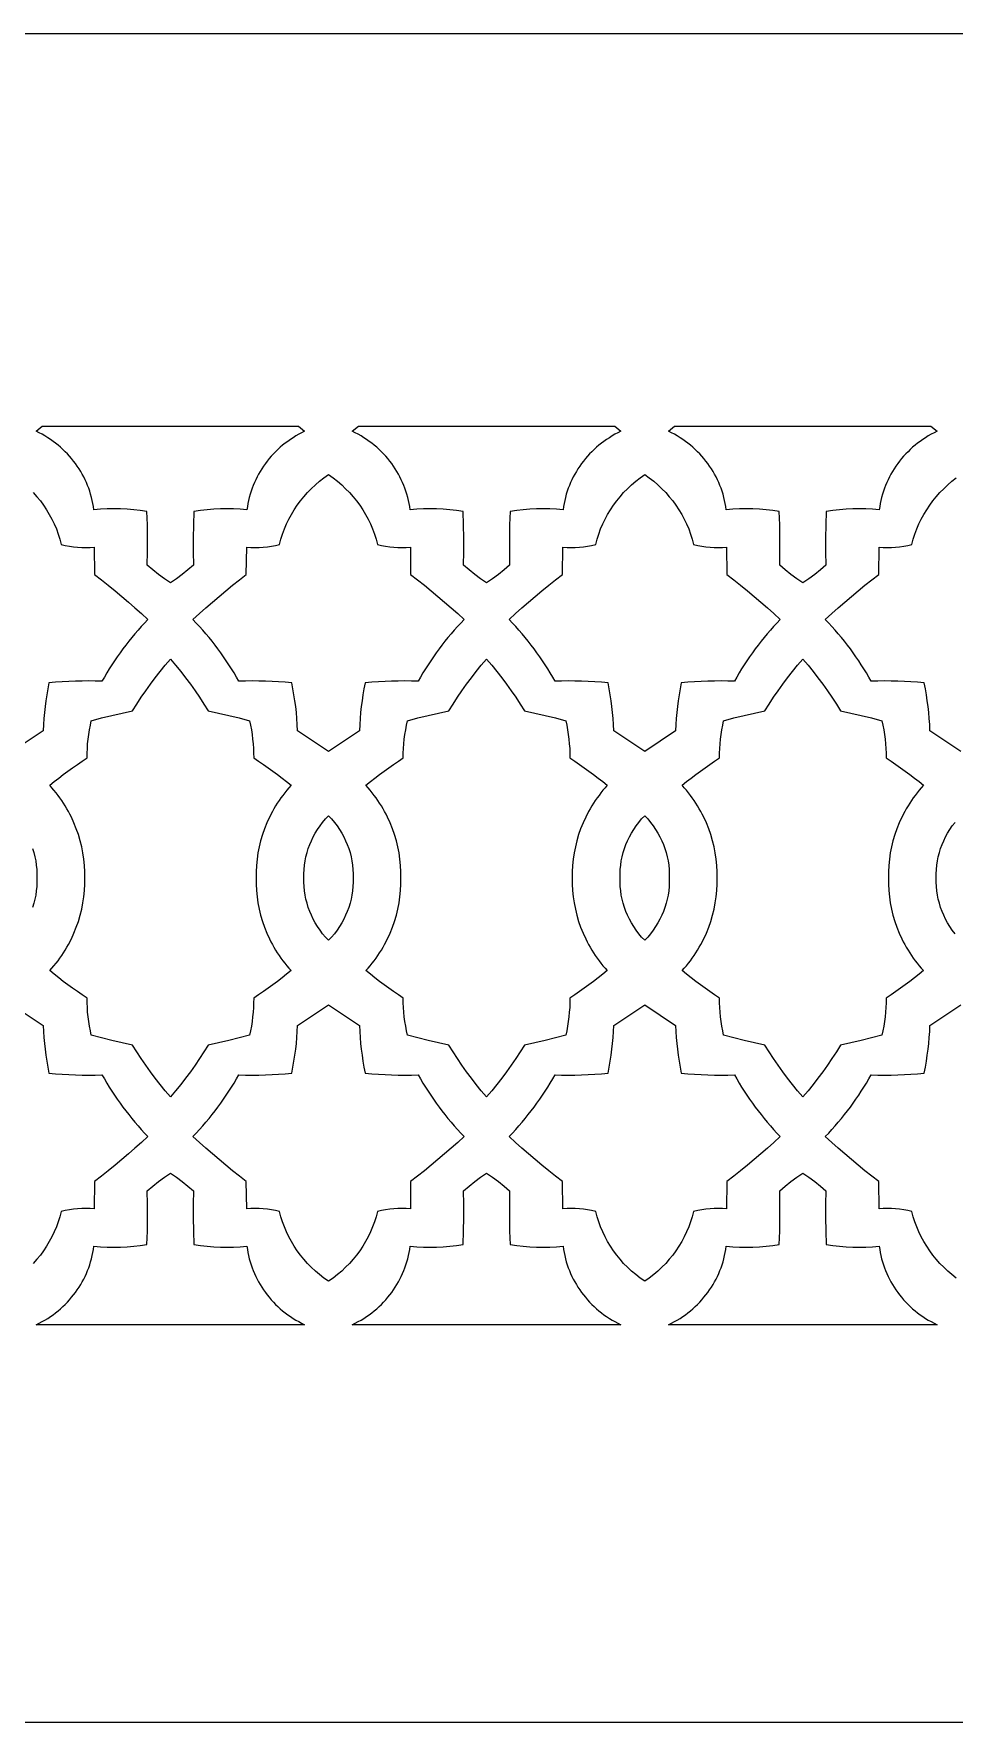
# Model space of a CAD drawing. Extents: x -445 to 570, y -1313 to 85.
# Drawn here: x 222.3 to 314.9, y -955.7 to -785.7 of the extents above; entities that cross this region are included whole.
import ezdxf

# ---------------------------------------------------------------- set-up
doc = ezdxf.new("R2010")
doc.units = 0
doc.layers.add('LAYER_1', color=18, linetype='CONTINUOUS')

msp = doc.modelspace()

# ---------------------------------------------------------------- linework, layer by layer
at = {"layer": 'LAYER_1'}
for points in [[(-320.41, -955.72), (569.59, -955.72), (569.59, -785.72), (-320.41, -785.72)], [(249.52, -825.75), (249.22, -825.9), (248.93, -826.05), (248.64, -826.22), (248.36, -826.39), (248.09, -826.57), (247.82, -826.76), (247.56, -826.95), (247.31, -827.15), (247.07, -827.36), (246.83, -827.58), (246.6, -827.8), (246.38, -828.03), (246.16, -828.26), (245.96, -828.5), (245.76, -828.75), (245.57, -829), (245.38, -829.26), (245.21, -829.52), (245.04, -829.79), (244.89, -830.06), (244.74, -830.34), (244.6, -830.62), (244.47, -830.91), (244.35, -831.2), (244.23, -831.49), (244.13, -831.79), (244.04, -832.09), (243.95, -832.4), (243.88, -832.7), (243.81, -833.02), (243.76, -833.33), (243.71, -833.65), (243.04, -833.6), (242.38, -833.56), (241.71, -833.55), (241.04, -833.57), (240.37, -833.6), (239.71, -833.65), (239.04, -833.72), (238.38, -833.82), (238.34, -835.17), (238.31, -836.52), (238.31, -837.87), (238.34, -839.23), (237.78, -839.71), (237.21, -840.16), (236.62, -840.6), (236.02, -841.01), (236.01, -841.01), (235.41, -840.6), (234.82, -840.16), (234.25, -839.71), (233.69, -839.23), (233.72, -837.87), (233.72, -836.52), (233.7, -835.17), (233.65, -833.82), (232.99, -833.72), (232.32, -833.65), (231.66, -833.6), (230.99, -833.57), (230.32, -833.55), (229.65, -833.56), (228.99, -833.6), (228.32, -833.65), (228.27, -833.33), (228.22, -833.02), (228.15, -832.7), (228.08, -832.4), (227.99, -832.09), (227.9, -831.79), (227.8, -831.49), (227.68, -831.2), (227.56, -830.91), (227.43, -830.62), (227.29, -830.34), (227.14, -830.06), (226.99, -829.79), (226.82, -829.52), (226.65, -829.26), (226.46, -829), (226.27, -828.75), (226.08, -828.5), (225.87, -828.26), (225.65, -828.03), (225.43, -827.8), (225.2, -827.58), (224.96, -827.36), (224.72, -827.15), (224.47, -826.95), (224.21, -826.76), (223.94, -826.57), (223.67, -826.39), (223.39, -826.22), (223.1, -826.05), (222.81, -825.9), (222.51, -825.75), (223.12, -825.22), (248.91, -825.22)], [(281.34, -825.75), (281.04, -825.9), (280.74, -826.05), (280.46, -826.22), (280.18, -826.39), (279.9, -826.57), (279.64, -826.76), (279.38, -826.95), (279.13, -827.15), (278.88, -827.36), (278.64, -827.58), (278.41, -827.8), (278.19, -828.03), (277.98, -828.26), (277.77, -828.5), (277.57, -828.75), (277.38, -829), (277.2, -829.26), (277.02, -829.52), (276.86, -829.79), (276.7, -830.06), (276.55, -830.34), (276.41, -830.62), (276.28, -830.91), (276.16, -831.2), (276.05, -831.49), (275.94, -831.79), (275.85, -832.09), (275.77, -832.4), (275.69, -832.7), (275.63, -833.02), (275.57, -833.33), (275.53, -833.65), (274.86, -833.6), (274.19, -833.56), (273.52, -833.55), (272.85, -833.57), (272.19, -833.6), (271.52, -833.65), (270.86, -833.72), (270.19, -833.82), (270.15, -835.17), (270.13, -836.52), (270.13, -837.87), (270.15, -839.23), (269.6, -839.71), (269.03, -840.16), (268.44, -840.6), (267.83, -841.01), (267.83, -841.01), (267.22, -840.6), (266.63, -840.16), (266.06, -839.71), (265.51, -839.23), (265.53, -837.87), (265.53, -836.52), (265.51, -835.17), (265.46, -833.82), (264.8, -833.72), (264.14, -833.65), (263.47, -833.6), (262.8, -833.57), (262.14, -833.55), (261.47, -833.56), (260.8, -833.6), (260.13, -833.65), (260.09, -833.33), (260.03, -833.02), (259.97, -832.7), (259.89, -832.4), (259.81, -832.09), (259.71, -831.79), (259.61, -831.49), (259.5, -831.2), (259.38, -830.91), (259.25, -830.62), (259.11, -830.34), (258.96, -830.06), (258.8, -829.79), (258.63, -829.52), (258.46, -829.26), (258.28, -829), (258.09, -828.75), (257.89, -828.5), (257.68, -828.26), (257.47, -828.03), (257.25, -827.8), (257.02, -827.58), (256.78, -827.36), (256.53, -827.15), (256.28, -826.95), (256.02, -826.76), (255.75, -826.57), (255.48, -826.39), (255.2, -826.22), (254.91, -826.05), (254.62, -825.9), (254.32, -825.75), (254.94, -825.22), (280.72, -825.22)], [(313.15, -825.75), (312.85, -825.9), (312.56, -826.05), (312.27, -826.22), (311.99, -826.39), (311.72, -826.57), (311.45, -826.76), (311.19, -826.95), (310.94, -827.15), (310.69, -827.36), (310.46, -827.58), (310.23, -827.8), (310, -828.03), (309.79, -828.26), (309.58, -828.5), (309.38, -828.75), (309.19, -829), (309.01, -829.26), (308.84, -829.52), (308.67, -829.79), (308.51, -830.06), (308.37, -830.34), (308.23, -830.62), (308.1, -830.91), (307.97, -831.2), (307.86, -831.49), (307.76, -831.79), (307.66, -832.09), (307.58, -832.4), (307.5, -832.7), (307.44, -833.02), (307.38, -833.33), (307.34, -833.65), (306.67, -833.6), (306, -833.56), (305.34, -833.55), (304.67, -833.57), (304, -833.6), (303.33, -833.65), (302.67, -833.72), (302.01, -833.82), (301.96, -835.17), (301.94, -836.52), (301.94, -837.87), (301.96, -839.23), (301.41, -839.71), (300.84, -840.16), (300.25, -840.6), (299.64, -841.01), (299.64, -841.01), (299.04, -840.6), (298.45, -840.16), (297.88, -839.71), (297.32, -839.23), (297.34, -837.87), (297.34, -836.52), (297.32, -835.17), (297.28, -833.82), (296.62, -833.72), (295.95, -833.65), (295.29, -833.6), (294.62, -833.57), (293.95, -833.55), (293.28, -833.56), (292.61, -833.6), (291.95, -833.65), (291.9, -833.33), (291.85, -833.02), (291.78, -832.7), (291.71, -832.4), (291.62, -832.09), (291.53, -831.79), (291.42, -831.49), (291.31, -831.2), (291.19, -830.91), (291.06, -830.62), (290.92, -830.34), (290.77, -830.06), (290.61, -829.79), (290.45, -829.52), (290.27, -829.26), (290.09, -829), (289.9, -828.75), (289.7, -828.5), (289.5, -828.26), (289.28, -828.03), (289.06, -827.8), (288.83, -827.58), (288.59, -827.36), (288.35, -827.15), (288.09, -826.95), (287.83, -826.76), (287.57, -826.57), (287.3, -826.39), (287.02, -826.22), (286.73, -826.05), (286.43, -825.9), (286.13, -825.75), (286.75, -825.22), (312.54, -825.22)], [(252.38, -830.44), (252.82, -830.78), (253.25, -831.15), (253.65, -831.53), (254.03, -831.92), (254.4, -832.33), (254.74, -832.76), (255.06, -833.2), (255.37, -833.65), (255.65, -834.12), (255.9, -834.59), (256.14, -835.08), (256.35, -835.58), (256.54, -836.09), (256.71, -836.61), (256.85, -837.14), (257.26, -837.23), (257.67, -837.31), (258.08, -837.37), (258.49, -837.41), (258.91, -837.44), (259.32, -837.45), (259.74, -837.44), (260.16, -837.41), (260.19, -840.16), (260.89, -840.7), (261.58, -841.25), (262.26, -841.8), (262.93, -842.37), (263.6, -842.94), (264.26, -843.52), (264.92, -844.1), (265.56, -844.7), (265.23, -845.05), (264.9, -845.41), (264.57, -845.77), (264.25, -846.14), (263.94, -846.51), (263.64, -846.89), (263.34, -847.27), (263.05, -847.66), (262.76, -848.05), (262.48, -848.45), (262.21, -848.85), (261.94, -849.25), (261.68, -849.66), (261.43, -850.07), (261.18, -850.49), (260.94, -850.91), (260.27, -850.89), (259.61, -850.88), (258.94, -850.89), (258.27, -850.9), (257.61, -850.93), (256.94, -850.97), (256.27, -851.02), (255.61, -851.08), (255.49, -851.68), (255.39, -852.27), (255.3, -852.87), (255.22, -853.47), (255.15, -854.07), (255.1, -854.68), (255.06, -855.28), (255.03, -855.89), (251.92, -857.97), (248.81, -855.89), (248.78, -855.28), (248.74, -854.68), (248.69, -854.07), (248.62, -853.47), (248.55, -852.87), (248.45, -852.27), (248.35, -851.68), (248.23, -851.08), (247.57, -851.02), (246.9, -850.97), (246.24, -850.93), (245.57, -850.9), (244.9, -850.89), (244.24, -850.88), (243.57, -850.89), (242.9, -850.91), (242.66, -850.49), (242.42, -850.07), (242.16, -849.66), (241.9, -849.25), (241.64, -848.85), (241.36, -848.45), (241.09, -848.05), (240.8, -847.66), (240.51, -847.27), (240.21, -846.89), (239.9, -846.51), (239.59, -846.14), (239.27, -845.77), (238.95, -845.41), (238.62, -845.05), (238.28, -844.7), (238.93, -844.1), (239.58, -843.52), (240.24, -842.94), (240.91, -842.37), (241.58, -841.8), (242.27, -841.25), (242.96, -840.7), (243.65, -840.16), (243.69, -837.41), (244.1, -837.44), (244.52, -837.45), (244.94, -837.44), (245.35, -837.41), (245.77, -837.37), (246.18, -837.31), (246.59, -837.23), (246.99, -837.14), (247.14, -836.61), (247.3, -836.09), (247.49, -835.58), (247.7, -835.08), (247.94, -834.59), (248.2, -834.12), (248.48, -833.65), (248.78, -833.2), (249.1, -832.76), (249.45, -832.33), (249.81, -831.92), (250.19, -831.53), (250.6, -831.15), (251.02, -830.78), (251.46, -830.44), (251.92, -830.11)], [(284.2, -830.44), (284.64, -830.78), (285.06, -831.15), (285.46, -831.53), (285.85, -831.92), (286.21, -832.33), (286.56, -832.76), (286.88, -833.2), (287.18, -833.65), (287.46, -834.12), (287.72, -834.59), (287.95, -835.08), (288.17, -835.58), (288.36, -836.09), (288.52, -836.61), (288.66, -837.14), (289.07, -837.23), (289.48, -837.31), (289.89, -837.37), (290.31, -837.41), (290.72, -837.44), (291.14, -837.45), (291.55, -837.44), (291.97, -837.41), (292.01, -840.16), (292.7, -840.7), (293.39, -841.25), (294.07, -841.8), (294.75, -842.37), (295.42, -842.94), (296.08, -843.52), (296.73, -844.1), (297.38, -844.7), (297.04, -845.05), (296.71, -845.41), (296.39, -845.77), (296.07, -846.14), (295.76, -846.51), (295.45, -846.89), (295.15, -847.27), (294.86, -847.66), (294.57, -848.05), (294.29, -848.45), (294.02, -848.85), (293.75, -849.25), (293.49, -849.66), (293.24, -850.07), (293, -850.49), (292.76, -850.91), (292.09, -850.89), (291.42, -850.88), (290.75, -850.89), (290.09, -850.9), (289.42, -850.93), (288.75, -850.97), (288.09, -851.02), (287.42, -851.08), (287.31, -851.68), (287.2, -852.27), (287.11, -852.87), (287.03, -853.47), (286.97, -854.07), (286.92, -854.68), (286.88, -855.28), (286.85, -855.89), (283.74, -857.97), (280.62, -855.89), (280.6, -855.28), (280.56, -854.68), (280.5, -854.07), (280.44, -853.47), (280.36, -852.87), (280.27, -852.27), (280.16, -851.68), (280.05, -851.08), (279.38, -851.02), (278.72, -850.97), (278.05, -850.93), (277.39, -850.9), (276.72, -850.89), (276.05, -850.88), (275.38, -850.89), (274.72, -850.91), (274.48, -850.49), (274.23, -850.07), (273.98, -849.66), (273.72, -849.25), (273.45, -848.85), (273.18, -848.45), (272.9, -848.05), (272.61, -847.66), (272.32, -847.27), (272.02, -846.89), (271.72, -846.51), (271.4, -846.14), (271.09, -845.77), (270.76, -845.41), (270.43, -845.05), (270.09, -844.7), (270.74, -844.1), (271.39, -843.52), (272.06, -842.94), (272.72, -842.37), (273.4, -841.8), (274.08, -841.25), (274.77, -840.7), (275.47, -840.16), (275.5, -837.41), (275.92, -837.44), (276.33, -837.45), (276.75, -837.44), (277.17, -837.41), (277.58, -837.37), (277.99, -837.31), (278.4, -837.23), (278.81, -837.14), (278.95, -836.61), (279.12, -836.09), (279.3, -835.58), (279.52, -835.08), (279.75, -834.59), (280.01, -834.12), (280.29, -833.65), (280.59, -833.2), (280.92, -832.76), (281.26, -832.33), (281.62, -831.92), (282.01, -831.53), (282.41, -831.15), (282.83, -830.78), (283.28, -830.44), (283.74, -830.11)], [(236.54, -849.3), (237.05, -849.93), (237.55, -850.57), (238.03, -851.21), (238.5, -851.87), (238.95, -852.53), (239.39, -853.21), (239.82, -853.89), (240.86, -854.12), (241.9, -854.36), (242.94, -854.61), (243.98, -854.89), (244.07, -855.35), (244.16, -855.81), (244.23, -856.28), (244.29, -856.75), (244.34, -857.22), (244.37, -857.69), (244.39, -858.16), (244.4, -858.63), (244.89, -858.95), (245.37, -859.28), (245.85, -859.62), (246.32, -859.96), (246.79, -860.31), (247.25, -860.66), (247.71, -861.02), (248.16, -861.39), (247.94, -861.64), (247.73, -861.89), (247.52, -862.14), (247.32, -862.4), (247.13, -862.66), (246.95, -862.93), (246.77, -863.2), (246.6, -863.47), (246.43, -863.75), (246.28, -864.03), (245.98, -864.59), (245.72, -865.17), (245.48, -865.76), (245.27, -866.36), (245.09, -866.97), (244.94, -867.58), (244.82, -868.2), (244.73, -868.83), (244.67, -869.46), (244.64, -870.09), (244.64, -870.41), (244.64, -870.72), (244.64, -871.04), (244.64, -871.36), (244.67, -871.99), (244.73, -872.62), (244.82, -873.24), (244.94, -873.86), (245.09, -874.48), (245.27, -875.09), (245.48, -875.68), (245.72, -876.27), (245.98, -876.85), (246.13, -877.14), (246.28, -877.42), (246.43, -877.7), (246.6, -877.98), (246.77, -878.25), (246.95, -878.52), (247.13, -878.78), (247.32, -879.05), (247.52, -879.3), (247.73, -879.56), (247.94, -879.81), (248.16, -880.05), (247.71, -880.42), (247.25, -880.78), (246.79, -881.14), (246.32, -881.49), (245.85, -881.83), (245.37, -882.16), (244.89, -882.49), (244.4, -882.82), (244.39, -883.29), (244.37, -883.76), (244.34, -884.23), (244.29, -884.7), (244.23, -885.17), (244.16, -885.63), (244.07, -886.1), (243.98, -886.56), (242.94, -886.83), (241.9, -887.09), (240.86, -887.33), (239.82, -887.56), (239.39, -888.24), (238.95, -888.91), (238.5, -889.58), (238.03, -890.23), (237.55, -890.88), (237.05, -891.52), (236.54, -892.14), (236.02, -892.76), (235.49, -892.14), (234.98, -891.52), (234.48, -890.88), (234, -890.23), (233.53, -889.58), (233.08, -888.91), (232.64, -888.24), (232.21, -887.56), (231.17, -887.33), (230.13, -887.09), (229.09, -886.83), (228.06, -886.56), (227.96, -886.1), (227.87, -885.63), (227.8, -885.17), (227.74, -884.7), (227.69, -884.23), (227.66, -883.76), (227.64, -883.29), (227.63, -882.82), (227.14, -882.49), (226.66, -882.16), (226.18, -881.83), (225.71, -881.49), (225.24, -881.14), (224.78, -880.78), (224.32, -880.42), (223.87, -880.05), (224.09, -879.81), (224.3, -879.56), (224.51, -879.3), (224.71, -879.05), (224.9, -878.78), (225.08, -878.52), (225.26, -878.25), (225.43, -877.98), (225.6, -877.7), (225.75, -877.42), (226.05, -876.85), (226.31, -876.27), (226.55, -875.68), (226.76, -875.09), (226.94, -874.48), (227.09, -873.86), (227.21, -873.24), (227.3, -872.62), (227.36, -871.99), (227.39, -871.36), (227.39, -871.04), (227.39, -870.72), (227.39, -870.41), (227.39, -870.09), (227.36, -869.46), (227.3, -868.83), (227.21, -868.2), (227.09, -867.58), (226.94, -866.97), (226.76, -866.36), (226.55, -865.76), (226.31, -865.17), (226.05, -864.59), (225.9, -864.31), (225.75, -864.03), (225.6, -863.75), (225.43, -863.47), (225.26, -863.2), (225.08, -862.93), (224.9, -862.66), (224.71, -862.4), (224.51, -862.14), (224.3, -861.89), (224.09, -861.64), (223.87, -861.39), (224.32, -861.02), (224.78, -860.66), (225.24, -860.31), (225.71, -859.96), (226.18, -859.62), (226.66, -859.28), (227.14, -858.95), (227.63, -858.63), (227.64, -858.16), (227.66, -857.69), (227.69, -857.22), (227.74, -856.75), (227.8, -856.28), (227.87, -855.81), (227.96, -855.35), (228.06, -854.89), (229.09, -854.61), (230.13, -854.36), (231.17, -854.12), (232.21, -853.89), (232.64, -853.21), (233.08, -852.53), (233.53, -851.87), (234, -851.21), (234.48, -850.57), (234.98, -849.93), (235.49, -849.3), (236.02, -848.69)], [(268.35, -849.3), (268.86, -849.93), (269.36, -850.57), (269.84, -851.21), (270.31, -851.87), (270.77, -852.53), (271.21, -853.21), (271.63, -853.89), (272.68, -854.12), (273.72, -854.36), (274.76, -854.61), (275.79, -854.89), (275.89, -855.35), (275.97, -855.81), (276.04, -856.28), (276.1, -856.75), (276.15, -857.22), (276.19, -857.69), (276.21, -858.16), (276.22, -858.63), (276.7, -858.95), (277.18, -859.28), (277.66, -859.62), (278.13, -859.96), (278.6, -860.31), (279.06, -860.66), (279.52, -861.02), (279.97, -861.39), (279.76, -861.64), (279.54, -861.89), (279.34, -862.14), (279.14, -862.4), (278.95, -862.66), (278.76, -862.93), (278.58, -863.2), (278.41, -863.47), (278.25, -863.75), (278.09, -864.03), (277.8, -864.59), (277.53, -865.17), (277.29, -865.76), (277.09, -866.36), (276.91, -866.97), (276.76, -867.58), (276.64, -868.2), (276.54, -868.83), (276.48, -869.46), (276.45, -870.09), (276.45, -870.41), (276.45, -870.72), (276.45, -871.04), (276.45, -871.36), (276.48, -871.99), (276.54, -872.62), (276.64, -873.24), (276.76, -873.86), (276.91, -874.48), (277.09, -875.09), (277.29, -875.68), (277.53, -876.27), (277.8, -876.85), (277.94, -877.14), (278.09, -877.42), (278.25, -877.7), (278.41, -877.98), (278.58, -878.25), (278.76, -878.52), (278.95, -878.78), (279.14, -879.05), (279.34, -879.3), (279.54, -879.56), (279.76, -879.81), (279.97, -880.05), (279.52, -880.42), (279.06, -880.78), (278.6, -881.14), (278.13, -881.49), (277.66, -881.83), (277.18, -882.16), (276.7, -882.49), (276.22, -882.82), (276.21, -883.29), (276.19, -883.76), (276.15, -884.23), (276.1, -884.7), (276.04, -885.17), (275.97, -885.63), (275.89, -886.1), (275.79, -886.56), (274.76, -886.83), (273.72, -887.09), (272.68, -887.33), (271.63, -887.56), (271.21, -888.24), (270.77, -888.91), (270.31, -889.58), (269.84, -890.23), (269.36, -890.88), (268.86, -891.52), (268.35, -892.14), (267.83, -892.76), (267.3, -892.14), (266.79, -891.52), (266.3, -890.88), (265.81, -890.23), (265.35, -889.58), (264.89, -888.91), (264.45, -888.24), (264.03, -887.56), (262.98, -887.33), (261.94, -887.09), (260.9, -886.83), (259.87, -886.56), (259.77, -886.1), (259.69, -885.63), (259.61, -885.17), (259.55, -884.7), (259.51, -884.23), (259.47, -883.76), (259.45, -883.29), (259.44, -882.82), (258.96, -882.49), (258.47, -882.16), (258, -881.83), (257.52, -881.49), (257.06, -881.14), (256.59, -880.78), (256.14, -880.42), (255.68, -880.05), (255.9, -879.81), (256.12, -879.56), (256.32, -879.3), (256.52, -879.05), (256.71, -878.78), (256.9, -878.52), (257.07, -878.25), (257.25, -877.98), (257.41, -877.7), (257.57, -877.42), (257.86, -876.85), (258.13, -876.27), (258.36, -875.68), (258.57, -875.09), (258.75, -874.48), (258.9, -873.86), (259.02, -873.24), (259.11, -872.62), (259.17, -871.99), (259.2, -871.36), (259.21, -871.04), (259.21, -870.72), (259.21, -870.41), (259.2, -870.09), (259.17, -869.46), (259.11, -868.83), (259.02, -868.2), (258.9, -867.58), (258.75, -866.97), (258.57, -866.36), (258.36, -865.76), (258.13, -865.17), (257.86, -864.59), (257.72, -864.31), (257.57, -864.03), (257.41, -863.75), (257.25, -863.47), (257.07, -863.2), (256.9, -862.93), (256.71, -862.66), (256.52, -862.4), (256.32, -862.14), (256.12, -861.89), (255.9, -861.64), (255.68, -861.39), (256.14, -861.02), (256.59, -860.66), (257.06, -860.31), (257.52, -859.96), (258, -859.62), (258.47, -859.28), (258.96, -858.95), (259.44, -858.63), (259.45, -858.16), (259.47, -857.69), (259.51, -857.22), (259.55, -856.75), (259.61, -856.28), (259.69, -855.81), (259.77, -855.35), (259.87, -854.89), (260.9, -854.61), (261.94, -854.36), (262.98, -854.12), (264.03, -853.89), (264.45, -853.21), (264.89, -852.53), (265.35, -851.87), (265.81, -851.21), (266.3, -850.57), (266.79, -849.93), (267.3, -849.3), (267.83, -848.69)], [(300.17, -849.3), (300.68, -849.93), (301.17, -850.57), (301.66, -851.21), (302.13, -851.87), (302.58, -852.53), (303.02, -853.21), (303.44, -853.89), (304.49, -854.12), (305.53, -854.36), (306.57, -854.61), (307.6, -854.89), (307.7, -855.35), (307.79, -855.81), (307.86, -856.28), (307.92, -856.75), (307.96, -857.22), (308, -857.69), (308.02, -858.16), (308.03, -858.63), (308.52, -858.95), (309, -859.28), (309.48, -859.62), (309.95, -859.96), (310.42, -860.31), (310.88, -860.66), (311.34, -861.02), (311.79, -861.39), (311.57, -861.64), (311.36, -861.89), (311.15, -862.14), (310.95, -862.4), (310.76, -862.66), (310.58, -862.93), (310.4, -863.2), (310.23, -863.47), (310.06, -863.75), (309.9, -864.03), (309.61, -864.59), (309.34, -865.17), (309.11, -865.76), (308.9, -866.36), (308.72, -866.97), (308.57, -867.58), (308.45, -868.2), (308.36, -868.83), (308.3, -869.46), (308.27, -870.09), (308.26, -870.41), (308.27, -870.72), (308.26, -871.04), (308.27, -871.36), (308.3, -871.99), (308.36, -872.62), (308.45, -873.24), (308.57, -873.86), (308.72, -874.48), (308.9, -875.09), (309.11, -875.68), (309.34, -876.27), (309.61, -876.85), (309.75, -877.14), (309.9, -877.42), (310.06, -877.7), (310.23, -877.98), (310.4, -878.25), (310.58, -878.52), (310.76, -878.78), (310.95, -879.05), (311.15, -879.3), (311.36, -879.56), (311.57, -879.81), (311.79, -880.05), (311.34, -880.42), (310.88, -880.78), (310.42, -881.14), (309.95, -881.49), (309.48, -881.83), (309, -882.16), (308.52, -882.49), (308.03, -882.82), (308.02, -883.29), (308, -883.76), (307.96, -884.23), (307.92, -884.7), (307.86, -885.17), (307.79, -885.63), (307.7, -886.1), (307.6, -886.56), (306.57, -886.83), (305.53, -887.09), (304.49, -887.33), (303.44, -887.56), (303.02, -888.24), (302.58, -888.91), (302.13, -889.58), (301.66, -890.23), (301.17, -890.88), (300.68, -891.52), (300.17, -892.14), (299.64, -892.76), (299.12, -892.14), (298.61, -891.52), (298.11, -890.88), (297.63, -890.23), (297.16, -889.58), (296.71, -888.91), (296.27, -888.24), (295.84, -887.56), (294.8, -887.33), (293.75, -887.09), (292.72, -886.83), (291.68, -886.56), (291.59, -886.1), (291.5, -885.63), (291.43, -885.17), (291.37, -884.7), (291.32, -884.23), (291.29, -883.76), (291.27, -883.29), (291.26, -882.82), (290.77, -882.49), (290.29, -882.16), (289.81, -881.83), (289.34, -881.49), (288.87, -881.14), (288.41, -880.78), (287.95, -880.42), (287.5, -880.05), (287.72, -879.81), (287.93, -879.56), (288.13, -879.3), (288.33, -879.05), (288.53, -878.78), (288.71, -878.52), (288.89, -878.25), (289.06, -877.98), (289.22, -877.7), (289.38, -877.42), (289.68, -876.85), (289.94, -876.27), (290.18, -875.68), (290.39, -875.09), (290.57, -874.48), (290.72, -873.86), (290.84, -873.24), (290.93, -872.62), (290.99, -871.99), (291.02, -871.36), (291.02, -871.04), (291.02, -870.72), (291.02, -870.41), (291.02, -870.09), (290.99, -869.46), (290.93, -868.83), (290.84, -868.2), (290.72, -867.58), (290.57, -866.97), (290.39, -866.36), (290.18, -865.76), (289.94, -865.17), (289.68, -864.59), (289.53, -864.31), (289.38, -864.03), (289.22, -863.75), (289.06, -863.47), (288.89, -863.2), (288.71, -862.93), (288.53, -862.66), (288.33, -862.4), (288.13, -862.14), (287.93, -861.89), (287.72, -861.64), (287.5, -861.39), (287.95, -861.02), (288.41, -860.66), (288.87, -860.31), (289.34, -859.96), (289.81, -859.62), (290.29, -859.28), (290.77, -858.95), (291.26, -858.63), (291.27, -858.16), (291.29, -857.69), (291.32, -857.22), (291.37, -856.75), (291.43, -856.28), (291.5, -855.81), (291.59, -855.35), (291.68, -854.89), (292.72, -854.61), (293.75, -854.36), (294.8, -854.12), (295.84, -853.89), (296.27, -853.21), (296.71, -852.53), (297.16, -851.87), (297.63, -851.21), (298.11, -850.57), (298.61, -849.93), (299.12, -849.3), (299.64, -848.69)], [(252.23, -864.78), (252.51, -865.12), (252.78, -865.47), (253.02, -865.83), (253.25, -866.2), (253.46, -866.58), (253.65, -866.97), (253.81, -867.36), (253.96, -867.76), (254.09, -868.17), (254.19, -868.59), (254.27, -869.01), (254.34, -869.43), (254.38, -869.86), (254.39, -870.29), (254.39, -870.72), (254.39, -871.15), (254.38, -871.58), (254.34, -872.01), (254.27, -872.44), (254.19, -872.86), (254.09, -873.27), (253.96, -873.68), (253.81, -874.08), (253.65, -874.48), (253.46, -874.87), (253.25, -875.25), (253.02, -875.62), (252.78, -875.98), (252.51, -876.33), (252.23, -876.67), (251.92, -876.99), (251.62, -876.67), (251.33, -876.33), (251.07, -875.98), (250.82, -875.62), (250.59, -875.25), (250.39, -874.87), (250.2, -874.48), (250.03, -874.08), (249.88, -873.68), (249.76, -873.27), (249.65, -872.86), (249.57, -872.44), (249.51, -872.01), (249.47, -871.58), (249.45, -871.15), (249.45, -870.72), (249.45, -870.29), (249.47, -869.86), (249.51, -869.43), (249.57, -869.01), (249.65, -868.59), (249.76, -868.17), (249.88, -867.76), (250.03, -867.36), (250.2, -866.97), (250.39, -866.58), (250.59, -866.2), (250.82, -865.83), (251.07, -865.47), (251.33, -865.12), (251.62, -864.78), (251.92, -864.46)], [(284.04, -864.78), (284.33, -865.12), (284.59, -865.47), (284.84, -865.83), (285.07, -866.2), (285.27, -866.58), (285.46, -866.97), (285.63, -867.36), (285.77, -867.76), (285.9, -868.17), (286, -868.59), (286.09, -869.01), (286.15, -869.43), (286.19, -869.86), (286.21, -870.29), (286.2, -870.72), (286.21, -871.15), (286.19, -871.58), (286.15, -872.01), (286.09, -872.44), (286, -872.86), (285.9, -873.27), (285.77, -873.68), (285.63, -874.08), (285.46, -874.48), (285.27, -874.87), (285.07, -875.25), (284.84, -875.62), (284.59, -875.98), (284.33, -876.33), (284.04, -876.67), (283.74, -876.99), (283.43, -876.67), (283.15, -876.33), (282.88, -875.98), (282.63, -875.62), (282.41, -875.25), (282.2, -874.87), (282.01, -874.48), (281.84, -874.08), (281.7, -873.68), (281.57, -873.27), (281.47, -872.86), (281.38, -872.44), (281.32, -872.01), (281.28, -871.58), (281.26, -871.15), (281.27, -870.72), (281.26, -870.29), (281.28, -869.86), (281.32, -869.43), (281.38, -869.01), (281.47, -868.59), (281.57, -868.17), (281.7, -867.76), (281.84, -867.36), (282.01, -866.97), (282.2, -866.58), (282.41, -866.2), (282.63, -865.83), (282.88, -865.47), (283.15, -865.12), (283.43, -864.78), (283.74, -864.46)], [(255.03, -885.56), (255.06, -886.17), (255.1, -886.77), (255.15, -887.37), (255.22, -887.97), (255.3, -888.57), (255.39, -889.17), (255.49, -889.77), (255.61, -890.36), (256.27, -890.43), (256.94, -890.48), (257.61, -890.52), (258.27, -890.54), (258.94, -890.56), (259.61, -890.56), (260.27, -890.56), (260.94, -890.53), (261.18, -890.96), (261.43, -891.37), (261.68, -891.79), (261.94, -892.19), (262.21, -892.6), (262.48, -893), (262.76, -893.39), (263.05, -893.79), (263.34, -894.17), (263.64, -894.55), (263.94, -894.93), (264.25, -895.31), (264.57, -895.67), (264.9, -896.04), (265.23, -896.4), (265.56, -896.75), (264.92, -897.34), (264.26, -897.93), (263.6, -898.51), (262.93, -899.08), (262.26, -899.64), (261.58, -900.2), (260.89, -900.75), (260.19, -901.29), (260.16, -904.03), (259.74, -904.01), (259.32, -904), (258.91, -904.01), (258.49, -904.03), (258.08, -904.08), (257.67, -904.14), (257.26, -904.21), (256.85, -904.31), (256.71, -904.83), (256.54, -905.35), (256.35, -905.86), (256.14, -906.36), (255.9, -906.85), (255.65, -907.33), (255.37, -907.79), (255.06, -908.25), (254.74, -908.69), (254.4, -909.11), (254.03, -909.52), (253.65, -909.92), (253.25, -910.3), (252.82, -910.66), (252.38, -911.01), (251.92, -911.33), (251.46, -911.01), (251.02, -910.66), (250.6, -910.3), (250.19, -909.92), (249.81, -909.52), (249.45, -909.11), (249.1, -908.69), (248.78, -908.25), (248.48, -907.79), (248.2, -907.33), (247.94, -906.85), (247.7, -906.36), (247.49, -905.86), (247.3, -905.35), (247.14, -904.83), (246.99, -904.31), (246.59, -904.21), (246.18, -904.14), (245.77, -904.08), (245.35, -904.03), (244.94, -904.01), (244.52, -904), (244.1, -904.01), (243.69, -904.03), (243.65, -901.29), (242.96, -900.75), (242.27, -900.2), (241.58, -899.64), (240.91, -899.08), (240.24, -898.51), (239.58, -897.93), (238.93, -897.34), (238.28, -896.75), (238.62, -896.4), (238.95, -896.04), (239.27, -895.67), (239.59, -895.31), (239.9, -894.93), (240.21, -894.55), (240.51, -894.17), (240.8, -893.79), (241.09, -893.39), (241.36, -893), (241.64, -892.6), (241.9, -892.19), (242.16, -891.79), (242.42, -891.37), (242.66, -890.96), (242.9, -890.53), (243.57, -890.56), (244.24, -890.56), (244.9, -890.56), (245.57, -890.54), (246.24, -890.52), (246.9, -890.48), (247.57, -890.43), (248.23, -890.36), (248.35, -889.77), (248.45, -889.17), (248.55, -888.57), (248.62, -887.97), (248.69, -887.37), (248.74, -886.77), (248.78, -886.17), (248.81, -885.56), (251.92, -883.48)], [(286.85, -885.56), (286.88, -886.17), (286.92, -886.77), (286.97, -887.37), (287.03, -887.97), (287.11, -888.57), (287.2, -889.17), (287.31, -889.77), (287.42, -890.36), (288.09, -890.43), (288.75, -890.48), (289.42, -890.52), (290.09, -890.54), (290.75, -890.56), (291.42, -890.56), (292.09, -890.56), (292.76, -890.53), (293, -890.96), (293.24, -891.37), (293.49, -891.79), (293.75, -892.19), (294.02, -892.6), (294.29, -893), (294.57, -893.39), (294.86, -893.79), (295.15, -894.17), (295.45, -894.55), (295.76, -894.93), (296.07, -895.31), (296.39, -895.67), (296.71, -896.04), (297.04, -896.4), (297.38, -896.75), (296.73, -897.34), (296.08, -897.93), (295.42, -898.51), (294.75, -899.08), (294.07, -899.64), (293.39, -900.2), (292.7, -900.75), (292.01, -901.29), (291.97, -904.03), (291.55, -904.01), (291.14, -904), (290.72, -904.01), (290.31, -904.03), (289.89, -904.08), (289.48, -904.14), (289.07, -904.21), (288.66, -904.31), (288.52, -904.83), (288.36, -905.35), (288.17, -905.86), (287.95, -906.36), (287.72, -906.85), (287.46, -907.33), (287.18, -907.79), (286.88, -908.25), (286.56, -908.69), (286.21, -909.11), (285.85, -909.52), (285.46, -909.92), (285.06, -910.3), (284.64, -910.66), (284.2, -911.01), (283.74, -911.33), (283.28, -911.01), (282.83, -910.66), (282.41, -910.3), (282.01, -909.92), (281.62, -909.52), (281.26, -909.11), (280.92, -908.69), (280.59, -908.25), (280.29, -907.79), (280.01, -907.33), (279.75, -906.85), (279.52, -906.36), (279.3, -905.86), (279.12, -905.35), (278.95, -904.83), (278.81, -904.31), (278.4, -904.21), (277.99, -904.14), (277.58, -904.08), (277.17, -904.03), (276.75, -904.01), (276.33, -904), (275.92, -904.01), (275.5, -904.03), (275.47, -901.29), (274.77, -900.75), (274.08, -900.2), (273.4, -899.64), (272.72, -899.08), (272.06, -898.51), (271.39, -897.93), (270.74, -897.34), (270.09, -896.75), (270.43, -896.4), (270.76, -896.04), (271.09, -895.67), (271.4, -895.31), (271.72, -894.93), (272.02, -894.55), (272.32, -894.17), (272.61, -893.79), (272.9, -893.39), (273.18, -893), (273.45, -892.6), (273.72, -892.19), (273.98, -891.79), (274.23, -891.37), (274.48, -890.96), (274.72, -890.53), (275.38, -890.56), (276.05, -890.56), (276.72, -890.56), (277.39, -890.54), (278.05, -890.52), (278.72, -890.48), (279.38, -890.43), (280.05, -890.36), (280.16, -889.77), (280.27, -889.17), (280.36, -888.57), (280.44, -887.97), (280.5, -887.37), (280.56, -886.77), (280.6, -886.17), (280.62, -885.56), (283.74, -883.48)], [(236.62, -900.85), (237.21, -901.28), (237.78, -901.74), (238.34, -902.22), (238.31, -903.57), (238.31, -904.92), (238.34, -906.28), (238.38, -907.63), (239.04, -907.72), (239.71, -907.8), (240.37, -907.85), (241.04, -907.88), (241.71, -907.89), (242.38, -907.88), (243.04, -907.85), (243.71, -907.8), (243.76, -908.12), (243.81, -908.43), (243.88, -908.74), (243.95, -909.05), (244.04, -909.36), (244.13, -909.66), (244.23, -909.96), (244.35, -910.25), (244.47, -910.54), (244.6, -910.83), (244.74, -911.11), (244.89, -911.39), (245.04, -911.66), (245.21, -911.93), (245.38, -912.19), (245.57, -912.45), (245.76, -912.7), (245.96, -912.94), (246.16, -913.18), (246.38, -913.42), (246.6, -913.65), (246.83, -913.87), (247.07, -914.09), (247.31, -914.29), (247.56, -914.5), (247.82, -914.69), (248.09, -914.88), (248.36, -915.06), (248.64, -915.23), (248.93, -915.39), (249.22, -915.55), (249.52, -915.7), (222.51, -915.7), (222.81, -915.55), (223.1, -915.39), (223.39, -915.23), (223.67, -915.06), (223.94, -914.88), (224.21, -914.69), (224.47, -914.5), (224.72, -914.29), (224.96, -914.09), (225.2, -913.87), (225.43, -913.65), (225.65, -913.42), (225.87, -913.18), (226.08, -912.94), (226.27, -912.7), (226.46, -912.45), (226.65, -912.19), (226.82, -911.93), (226.99, -911.66), (227.14, -911.39), (227.29, -911.11), (227.43, -910.83), (227.56, -910.54), (227.68, -910.25), (227.8, -909.96), (227.9, -909.66), (227.99, -909.36), (228.08, -909.05), (228.15, -908.74), (228.22, -908.43), (228.27, -908.12), (228.32, -907.8), (228.99, -907.85), (229.65, -907.88), (230.32, -907.89), (230.99, -907.88), (231.66, -907.85), (232.32, -907.8), (232.99, -907.72), (233.65, -907.63), (233.7, -906.28), (233.72, -904.92), (233.72, -903.57), (233.69, -902.22), (234.25, -901.74), (234.82, -901.28), (235.41, -900.85), (236.01, -900.43), (236.02, -900.43)], [(268.44, -900.85), (269.03, -901.28), (269.6, -901.74), (270.15, -902.22), (270.13, -903.57), (270.13, -904.92), (270.15, -906.28), (270.19, -907.63), (270.86, -907.72), (271.52, -907.8), (272.19, -907.85), (272.85, -907.88), (273.52, -907.89), (274.19, -907.88), (274.86, -907.85), (275.53, -907.8), (275.57, -908.12), (275.63, -908.43), (275.69, -908.74), (275.77, -909.05), (275.85, -909.36), (275.94, -909.66), (276.05, -909.96), (276.16, -910.25), (276.28, -910.54), (276.41, -910.83), (276.55, -911.11), (276.7, -911.39), (276.86, -911.66), (277.02, -911.93), (277.2, -912.19), (277.38, -912.45), (277.57, -912.7), (277.77, -912.94), (277.98, -913.18), (278.19, -913.42), (278.41, -913.65), (278.64, -913.87), (278.88, -914.09), (279.13, -914.29), (279.38, -914.5), (279.64, -914.69), (279.9, -914.88), (280.18, -915.06), (280.46, -915.23), (280.74, -915.39), (281.04, -915.55), (281.34, -915.7), (254.32, -915.7), (254.62, -915.55), (254.91, -915.39), (255.2, -915.23), (255.48, -915.06), (255.75, -914.88), (256.02, -914.69), (256.28, -914.5), (256.53, -914.29), (256.78, -914.09), (257.02, -913.87), (257.25, -913.65), (257.47, -913.42), (257.68, -913.18), (257.89, -912.94), (258.09, -912.7), (258.28, -912.45), (258.46, -912.19), (258.63, -911.93), (258.8, -911.66), (258.96, -911.39), (259.11, -911.11), (259.25, -910.83), (259.38, -910.54), (259.5, -910.25), (259.61, -909.96), (259.71, -909.66), (259.81, -909.36), (259.89, -909.05), (259.97, -908.74), (260.03, -908.43), (260.09, -908.12), (260.13, -907.8), (260.8, -907.85), (261.47, -907.88), (262.14, -907.89), (262.8, -907.88), (263.47, -907.85), (264.14, -907.8), (264.8, -907.72), (265.46, -907.63), (265.51, -906.28), (265.53, -904.92), (265.53, -903.57), (265.51, -902.22), (266.06, -901.74), (266.63, -901.28), (267.22, -900.85), (267.83, -900.43), (267.83, -900.43)], [(300.25, -900.85), (300.84, -901.28), (301.41, -901.74), (301.96, -902.22), (301.94, -903.57), (301.94, -904.92), (301.96, -906.28), (302.01, -907.63), (302.67, -907.72), (303.33, -907.8), (304, -907.85), (304.67, -907.88), (305.34, -907.89), (306, -907.88), (306.67, -907.85), (307.34, -907.8), (307.38, -908.12), (307.44, -908.43), (307.5, -908.74), (307.58, -909.05), (307.66, -909.36), (307.76, -909.66), (307.86, -909.96), (307.97, -910.25), (308.1, -910.54), (308.23, -910.83), (308.37, -911.11), (308.51, -911.39), (308.67, -911.66), (308.84, -911.93), (309.01, -912.19), (309.19, -912.45), (309.38, -912.7), (309.58, -912.94), (309.79, -913.18), (310, -913.42), (310.23, -913.65), (310.46, -913.87), (310.69, -914.09), (310.94, -914.29), (311.19, -914.5), (311.45, -914.69), (311.72, -914.88), (311.99, -915.06), (312.27, -915.23), (312.56, -915.39), (312.85, -915.55), (313.15, -915.7), (286.13, -915.7), (286.43, -915.55), (286.73, -915.39), (287.02, -915.23), (287.3, -915.06), (287.57, -914.88), (287.83, -914.69), (288.09, -914.5), (288.35, -914.29), (288.59, -914.09), (288.83, -913.87), (289.06, -913.65), (289.28, -913.42), (289.5, -913.18), (289.7, -912.94), (289.9, -912.7), (290.09, -912.45), (290.27, -912.19), (290.45, -911.93), (290.61, -911.66), (290.77, -911.39), (290.92, -911.11), (291.06, -910.83), (291.19, -910.54), (291.31, -910.25), (291.42, -909.96), (291.53, -909.66), (291.62, -909.36), (291.71, -909.05), (291.78, -908.74), (291.85, -908.43), (291.9, -908.12), (291.95, -907.8), (292.61, -907.85), (293.28, -907.88), (293.95, -907.89), (294.62, -907.88), (295.29, -907.85), (295.95, -907.8), (296.62, -907.72), (297.28, -907.63), (297.32, -906.28), (297.34, -904.92), (297.34, -903.57), (297.32, -902.22), (297.88, -901.74), (298.45, -901.28), (299.04, -900.85), (299.64, -900.43), (299.64, -900.43)]]:
    msp.add_lwpolyline(points, close=True, dxfattribs=at)
for points in [[(315.55, -857.97), (312.44, -855.89), (312.41, -855.28), (312.37, -854.68), (312.32, -854.07), (312.25, -853.47), (312.17, -852.87), (312.08, -852.27), (311.98, -851.68), (311.86, -851.08), (311.2, -851.02), (310.53, -850.97), (309.87, -850.93), (309.2, -850.9), (308.53, -850.89), (307.86, -850.88), (307.2, -850.89), (306.53, -850.91), (306.29, -850.49), (306.04, -850.07), (305.79, -849.66), (305.53, -849.25), (305.27, -848.85), (304.99, -848.45), (304.71, -848.05), (304.43, -847.66), (304.13, -847.27), (303.83, -846.89), (303.53, -846.51), (303.22, -846.14), (302.9, -845.77), (302.58, -845.41), (302.25, -845.05), (301.91, -844.7), (302.55, -844.1), (303.21, -843.52), (303.87, -842.94), (304.54, -842.37), (305.21, -841.8), (305.89, -841.25), (306.58, -840.7), (307.28, -840.16), (307.32, -837.41), (307.73, -837.44), (308.15, -837.45), (308.56, -837.44), (308.98, -837.41), (309.39, -837.37), (309.81, -837.31), (310.21, -837.23), (310.62, -837.14), (310.76, -836.61), (310.93, -836.09), (311.12, -835.58), (311.33, -835.08), (311.57, -834.59), (311.83, -834.12), (312.11, -833.65), (312.41, -833.2), (312.73, -832.76), (313.07, -832.33), (313.44, -831.92), (313.82, -831.53), (314.23, -831.15), (314.65, -830.78), (315.09, -830.44)], [(222.22, -831.92), (222.58, -832.33), (222.93, -832.76), (223.25, -833.2), (223.55, -833.65), (223.83, -834.12), (224.09, -834.59), (224.33, -835.08), (224.54, -835.58), (224.73, -836.09), (224.9, -836.61), (225.04, -837.14), (225.44, -837.23), (225.85, -837.31), (226.26, -837.37), (226.68, -837.41), (227.09, -837.44), (227.51, -837.45), (227.93, -837.44), (228.34, -837.41), (228.38, -840.16), (229.07, -840.7), (229.76, -841.25), (230.45, -841.8), (231.12, -842.37), (231.79, -842.94), (232.45, -843.52), (233.1, -844.1), (233.75, -844.7), (233.41, -845.05), (233.08, -845.41), (232.76, -845.77), (232.44, -846.14), (232.13, -846.51), (231.82, -846.89), (231.52, -847.27), (231.23, -847.66), (230.95, -848.05), (230.67, -848.45), (230.39, -848.85), (230.13, -849.25), (229.87, -849.66), (229.61, -850.07), (229.37, -850.49), (229.13, -850.91), (228.46, -850.89), (227.79, -850.88), (227.13, -850.89), (226.46, -850.9), (225.79, -850.93), (225.13, -850.97), (224.46, -851.02), (223.8, -851.08), (223.68, -851.68), (223.58, -852.27), (223.48, -852.87), (223.41, -853.47), (223.34, -854.07), (223.29, -854.68), (223.25, -855.28), (223.22, -855.89), (220.11, -857.97)], [(314.96, -876.33), (314.69, -875.98), (314.45, -875.62), (314.22, -875.25), (314.01, -874.87), (313.83, -874.48), (313.66, -874.08), (313.51, -873.68), (313.39, -873.27), (313.28, -872.86), (313.2, -872.44), (313.14, -872.01), (313.1, -871.58), (313.08, -871.15), (313.08, -870.72), (313.08, -870.29), (313.1, -869.86), (313.14, -869.43), (313.2, -869.01), (313.28, -868.59), (313.39, -868.17), (313.51, -867.76), (313.66, -867.36), (313.83, -866.97), (314.01, -866.58), (314.22, -866.2), (314.45, -865.83), (314.69, -865.47), (314.96, -865.12)], [(222.15, -867.76), (222.27, -868.17), (222.38, -868.59), (222.46, -869.01), (222.52, -869.43), (222.56, -869.86), (222.58, -870.29), (222.58, -870.72), (222.58, -871.15), (222.56, -871.58), (222.52, -872.01), (222.46, -872.44), (222.38, -872.86), (222.27, -873.27), (222.15, -873.68)], [(220.11, -883.48), (223.22, -885.56), (223.25, -886.17), (223.29, -886.77), (223.34, -887.37), (223.41, -887.97), (223.48, -888.57), (223.58, -889.17), (223.68, -889.77), (223.8, -890.36), (224.46, -890.43), (225.13, -890.48), (225.79, -890.52), (226.46, -890.54), (227.13, -890.56), (227.79, -890.56), (228.46, -890.56), (229.13, -890.53), (229.37, -890.96), (229.61, -891.37), (229.87, -891.79), (230.13, -892.19), (230.39, -892.6), (230.67, -893), (230.95, -893.39), (231.23, -893.79), (231.52, -894.17), (231.82, -894.55), (232.13, -894.93), (232.44, -895.31), (232.76, -895.67), (233.08, -896.04), (233.41, -896.4), (233.75, -896.75), (233.1, -897.34), (232.45, -897.93), (231.79, -898.51), (231.12, -899.08), (230.45, -899.64), (229.76, -900.2), (229.07, -900.75), (228.38, -901.29), (228.34, -904.03), (227.93, -904.01), (227.51, -904), (227.09, -904.01), (226.68, -904.03), (226.26, -904.08), (225.85, -904.14), (225.44, -904.21), (225.04, -904.31), (224.9, -904.83), (224.73, -905.35), (224.54, -905.86), (224.33, -906.36), (224.09, -906.85), (223.83, -907.33), (223.55, -907.79), (223.25, -908.25), (222.93, -908.69), (222.58, -909.11), (222.22, -909.52)], [(315.09, -911.01), (314.65, -910.66), (314.23, -910.3), (313.82, -909.92), (313.44, -909.52), (313.07, -909.11), (312.73, -908.69), (312.41, -908.25), (312.11, -907.79), (311.83, -907.33), (311.57, -906.85), (311.33, -906.36), (311.12, -905.86), (310.93, -905.35), (310.76, -904.83), (310.62, -904.31), (310.21, -904.21), (309.81, -904.14), (309.39, -904.08), (308.98, -904.03), (308.56, -904.01), (308.15, -904), (307.73, -904.01), (307.32, -904.03), (307.28, -901.29), (306.58, -900.75), (305.89, -900.2), (305.21, -899.64), (304.54, -899.08), (303.87, -898.51), (303.21, -897.93), (302.55, -897.34), (301.91, -896.75), (302.25, -896.4), (302.58, -896.04), (302.9, -895.67), (303.22, -895.31), (303.53, -894.93), (303.83, -894.55), (304.13, -894.17), (304.43, -893.79), (304.71, -893.39), (304.99, -893), (305.27, -892.6), (305.53, -892.19), (305.79, -891.79), (306.04, -891.37), (306.29, -890.96), (306.53, -890.53), (307.2, -890.56), (307.86, -890.56), (308.53, -890.56), (309.2, -890.54), (309.87, -890.52), (310.53, -890.48), (311.2, -890.43), (311.86, -890.36), (311.98, -889.77), (312.08, -889.17), (312.17, -888.57), (312.25, -887.97), (312.32, -887.37), (312.37, -886.77), (312.41, -886.17), (312.44, -885.56), (315.55, -883.48)]]:
    msp.add_lwpolyline(points, dxfattribs=at)

doc.saveas('drawing.dxf')
